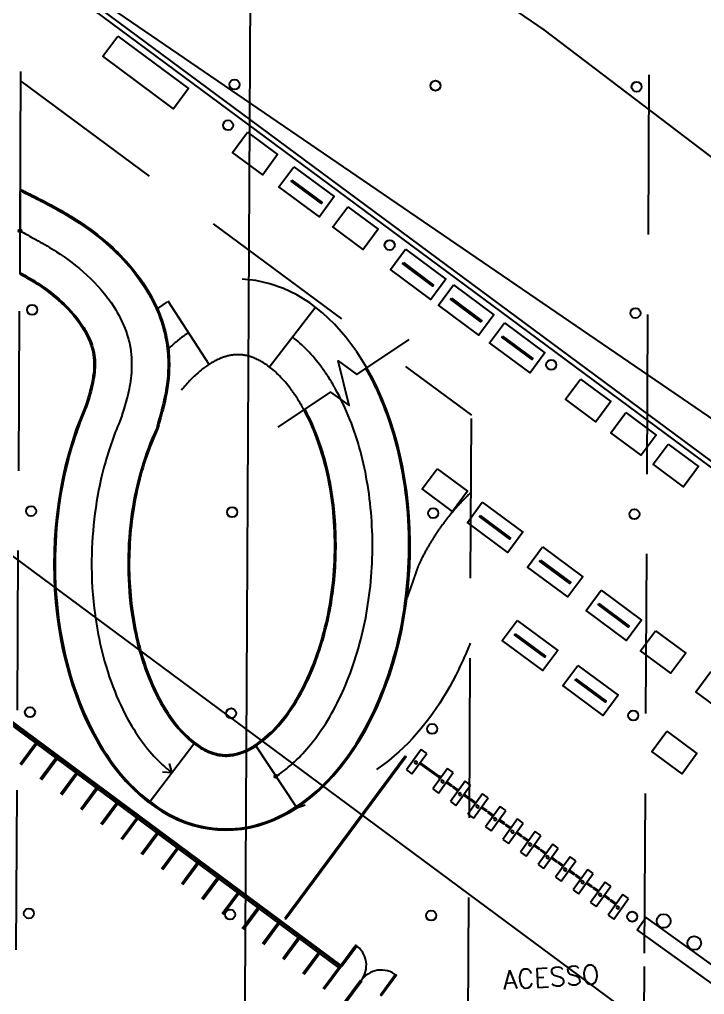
# Model space of a CAD drawing. Header units: millimetres. Extents: x 55520 to 96084, y -58491 to -49645.
# Drawn here: x 60640.56 to 60667.81, y -57570.38 to -57531.61 of the extents above; entities that cross this region are included whole.
import ezdxf

# ---------------------------------------------------------------- set-up
doc = ezdxf.new("R2010")
doc.units = ezdxf.units.MM
doc.linetypes.add('HIDDEN', pattern=[9.525, 6.35, -3.175])
for name, color, linetype in [('05_Mobiliário', 1, 'Continuous'), ('Alvenaria Corte', 30, 'Continuous'), ('Alvenaria Vista', 40, 'Continuous'), ('ARQ-COTAS', 1, 'Continuous'), ('ARQ-TEXTO3', 3, 'Continuous'), ('Cinza', 9, 'Continuous'), ('Curvas de Nível', 10, 'Continuous'), ('Esquadrias', 241, 'Continuous'), ('Linha Fina', 100, 'Continuous'), ('Mobiliário_cinza', 254, 'Continuous'), ('Pilares', 181, 'Continuous'), ('Projeção', 60, 'HIDDEN')]:
    doc.layers.add(name, color=color, linetype=linetype)
doc.styles.add('ROMANS', font='romans.shx')

# ---------------------------------------------------------------- blocks, each defined once
blk = doc.blocks.new('Expo_1')
blk.add_lwpolyline([(55979.651, -57955.975), (55981.651, -57955.975), (55981.651, -57956.975), (55979.651, -57956.975)], close=True)
at = {"layer": 'Esquadrias'}
blk.add_lwpolyline([(55979.901, -57956.45), (55981.401, -57956.45), (55981.401, -57956.5), (55979.901, -57956.5)], close=True, dxfattribs=at)

msp = doc.modelspace()

# ---------------------------------------------------------------- linework, layer by layer
at = {"layer": '05_Mobiliário'}
for p, q in [((60656.535, -57560.639), (60655.951, -57561.451)), ((60656.173, -57561.61), (60656.757, -57560.798)), ((60656.757, -57560.798), (60656.535, -57560.639)), ((60655.901, -57560.904), (60651.12, -57567.359)), ((60655.941, -57560.934), (60651.16, -57567.389)), ((60655.901, -57560.904), (60655.941, -57560.934)), ((60656.323, -57561.083), (60656.266, -57561.162)), ((60656.266, -57561.162), (60656.342, -57561.217)), ((60656.398, -57561.137), (60656.323, -57561.083)), ((60656.342, -57561.217), (60656.398, -57561.137)), ((60656.516, -57561.166), (60656.488, -57561.206)), ((60656.488, -57561.206), (60657.228, -57561.738)), ((60657.257, -57561.698), (60656.516, -57561.166)), ((60655.951, -57561.451), (60656.173, -57561.61)), ((60657.588, -57561.396), (60657.004, -57562.208)), ((60657.226, -57562.368), (60657.81, -57561.556)), ((60657.81, -57561.556), (60657.588, -57561.396)), ((60657.228, -57561.738), (60657.257, -57561.698)), ((60657.274, -57561.696), (60657.234, -57561.751)), ((60657.234, -57561.751), (60657.289, -57561.791)), ((60657.329, -57561.736), (60657.274, -57561.696)), ((60657.289, -57561.791), (60657.329, -57561.736)), ((60657.377, -57561.841), (60657.32, -57561.92)), ((60657.32, -57561.92), (60657.395, -57561.974)), ((60657.452, -57561.895), (60657.377, -57561.841)), ((60657.395, -57561.974), (60657.452, -57561.895)), ((60657.525, -57561.952), (60657.741, -57562.107)), ((60657.77, -57562.067), (60657.554, -57561.912)), ((60658.285, -57561.897), (60657.702, -57562.709)), ((60658.507, -57562.057), (60658.285, -57561.897)), ((60657.004, -57562.208), (60657.226, -57562.368)), ((60657.741, -57562.107), (60657.77, -57562.067)), ((60657.817, -57562.101), (60657.789, -57562.141)), ((60657.789, -57562.141), (60658.001, -57562.293)), ((60658.029, -57562.254), (60657.817, -57562.101)), ((60657.923, -57562.869), (60658.507, -57562.057)), ((60658.074, -57562.342), (60658.017, -57562.421)), ((60658.017, -57562.421), (60658.092, -57562.475)), ((60658.149, -57562.396), (60658.074, -57562.342)), ((60658.092, -57562.475), (60658.149, -57562.396)), ((60658.467, -57562.569), (60658.251, -57562.413)), ((60658.982, -57562.399), (60658.399, -57563.21)), ((60659.204, -57562.558), (60658.982, -57562.399)), ((60657.702, -57562.709), (60657.923, -57562.869)), ((60658.222, -57562.453), (60658.438, -57562.608)), ((60658.438, -57562.608), (60658.467, -57562.569)), ((60658.514, -57562.603), (60658.486, -57562.642)), ((60658.486, -57562.642), (60658.698, -57562.795)), ((60658.726, -57562.755), (60658.514, -57562.603)), ((60658.62, -57563.37), (60659.204, -57562.558)), ((60658.771, -57562.843), (60658.714, -57562.922)), ((60658.714, -57562.922), (60658.789, -57562.977)), ((60658.846, -57562.897), (60658.771, -57562.843)), ((60658.789, -57562.977), (60658.846, -57562.897)), ((60658.919, -57562.954), (60659.135, -57563.109)), ((60659.164, -57563.07), (60658.948, -57562.915)), ((60659.679, -57562.9), (60659.096, -57563.712)), ((60659.135, -57563.109), (60659.164, -57563.07)), ((60659.211, -57563.104), (60659.183, -57563.143)), ((60659.183, -57563.143), (60659.395, -57563.296)), ((60659.423, -57563.256), (60659.211, -57563.104)), ((60659.317, -57563.871), (60659.901, -57563.059)), ((60659.901, -57563.059), (60659.679, -57562.9)), ((60658.399, -57563.21), (60658.62, -57563.37)), ((60659.468, -57563.344), (60659.411, -57563.424)), ((60659.411, -57563.424), (60659.486, -57563.478)), ((60659.543, -57563.399), (60659.468, -57563.344)), ((60659.486, -57563.478), (60659.543, -57563.399)), ((60659.616, -57563.455), (60659.832, -57563.611)), ((60659.861, -57563.571), (60659.645, -57563.416)), ((60660.376, -57563.401), (60659.793, -57564.213)), ((60659.832, -57563.611), (60659.861, -57563.571)), ((60660.014, -57564.372), (60660.598, -57563.561)), ((60660.598, -57563.561), (60660.376, -57563.401)), ((60659.096, -57563.712), (60659.317, -57563.871)), ((60659.908, -57563.605), (60659.88, -57563.645)), ((60659.88, -57563.645), (60660.092, -57563.797)), ((60660.12, -57563.757), (60659.908, -57563.605)), ((60660.165, -57563.846), (60660.108, -57563.925)), ((60660.108, -57563.925), (60660.183, -57563.979)), ((60660.24, -57563.9), (60660.165, -57563.846)), ((60660.183, -57563.979), (60660.24, -57563.9)), ((60660.313, -57563.957), (60660.529, -57564.112)), ((60660.558, -57564.072), (60660.342, -57563.917)), ((60661.073, -57563.902), (60660.49, -57564.714)), ((60661.295, -57564.062), (60661.073, -57563.902)), ((60659.793, -57564.213), (60660.014, -57564.372)), ((60660.529, -57564.112), (60660.558, -57564.072)), ((60660.605, -57564.106), (60660.577, -57564.146)), ((60660.577, -57564.146), (60660.789, -57564.298)), ((60660.817, -57564.259), (60660.605, -57564.106)), ((60660.711, -57564.874), (60661.295, -57564.062)), ((60660.862, -57564.347), (60660.805, -57564.426)), ((60660.937, -57564.401), (60660.862, -57564.347)), ((60660.49, -57564.714), (60660.711, -57564.874)), ((60660.805, -57564.426), (60660.88, -57564.48)), ((60660.88, -57564.48), (60660.937, -57564.401)), ((60661.01, -57564.458), (60661.226, -57564.613)), ((60661.255, -57564.573), (60661.039, -57564.418)), ((60661.771, -57564.403), (60661.187, -57565.215)), ((60661.226, -57564.613), (60661.255, -57564.573)), ((60661.302, -57564.608), (60661.274, -57564.647)), ((60661.274, -57564.647), (60661.486, -57564.799)), ((60661.514, -57564.76), (60661.302, -57564.608)), ((60661.409, -57565.375), (60661.992, -57564.563)), ((60661.992, -57564.563), (60661.771, -57564.403)), ((60661.559, -57564.848), (60661.502, -57564.927)), ((60661.502, -57564.927), (60661.577, -57564.981)), ((60661.634, -57564.902), (60661.559, -57564.848)), ((60661.577, -57564.981), (60661.634, -57564.902)), ((60661.708, -57564.959), (60661.923, -57565.114)), ((60661.952, -57565.075), (60661.736, -57564.919)), ((60662.468, -57564.905), (60661.884, -57565.717)), ((60661.923, -57565.114), (60661.952, -57565.075)), ((60661.999, -57565.109), (60661.971, -57565.148)), ((60662.211, -57565.261), (60661.999, -57565.109)), ((60662.106, -57565.876), (60662.689, -57565.064)), ((60662.689, -57565.064), (60662.468, -57564.905)), ((60661.187, -57565.215), (60661.409, -57565.375)), ((60661.971, -57565.148), (60662.183, -57565.301)), ((60662.256, -57565.349), (60662.199, -57565.428)), ((60662.199, -57565.428), (60662.274, -57565.483)), ((60662.331, -57565.403), (60662.256, -57565.349)), ((60662.274, -57565.483), (60662.331, -57565.403)), ((60662.405, -57565.46), (60662.62, -57565.615)), ((60662.649, -57565.576), (60662.433, -57565.421)), ((60663.165, -57565.406), (60662.581, -57566.218)), ((60663.386, -57565.565), (60663.165, -57565.406)), ((60661.884, -57565.717), (60662.106, -57565.876)), ((60662.62, -57565.615), (60662.649, -57565.576)), ((60662.696, -57565.61), (60662.668, -57565.65)), ((60662.668, -57565.65), (60662.88, -57565.802)), ((60662.908, -57565.762), (60662.696, -57565.61)), ((60662.803, -57566.377), (60663.386, -57565.565)), ((60662.953, -57565.85), (60662.896, -57565.93)), ((60663.028, -57565.905), (60662.953, -57565.85)), ((60662.971, -57565.984), (60663.028, -57565.905)), ((60663.862, -57565.907), (60663.278, -57566.719)), ((60664.083, -57566.067), (60663.862, -57565.907)), ((60662.581, -57566.218), (60662.803, -57566.377)), ((60662.896, -57565.93), (60662.971, -57565.984)), ((60663.102, -57565.961), (60663.317, -57566.117)), ((60663.346, -57566.077), (60663.13, -57565.922)), ((60663.317, -57566.117), (60663.346, -57566.077)), ((60663.393, -57566.111), (60663.365, -57566.151)), ((60663.365, -57566.151), (60663.577, -57566.303)), ((60663.605, -57566.264), (60663.393, -57566.111)), ((60663.5, -57566.878), (60664.083, -57566.067)), ((60663.65, -57566.352), (60663.593, -57566.431)), ((60663.593, -57566.431), (60663.668, -57566.485)), ((60663.725, -57566.406), (60663.65, -57566.352)), ((60663.668, -57566.485), (60663.725, -57566.406)), ((60663.799, -57566.463), (60664.015, -57566.618)), ((60664.043, -57566.578), (60663.827, -57566.423)), ((60664.559, -57566.408), (60663.975, -57567.22)), ((60664.015, -57566.618), (60664.043, -57566.578)), ((60664.091, -57566.612), (60664.062, -57566.652)), ((60664.062, -57566.652), (60664.274, -57566.804)), ((60664.302, -57566.765), (60664.091, -57566.612)), ((60664.197, -57567.38), (60664.781, -57566.568)), ((60664.781, -57566.568), (60664.559, -57566.408)), ((60663.278, -57566.719), (60663.5, -57566.878)), ((60664.347, -57566.853), (60664.29, -57566.932)), ((60664.29, -57566.932), (60664.365, -57566.986)), ((60664.422, -57566.907), (60664.347, -57566.853)), ((60664.365, -57566.986), (60664.422, -57566.907)), ((60651.12, -57567.359), (60651.16, -57567.389)), ((60663.975, -57567.22), (60664.197, -57567.38))]:
    msp.add_line(p, q, dxfattribs=at)
msp.add_lwpolyline([(60665.131, -57567.81), (60665.482, -57567.322), (60671.571, -57571.701), (60671.221, -57572.188)], close=True, dxfattribs=at)
for centre in [(60666.184, -57567.458), (60667.402, -57568.334)]:
    msp.add_circle(centre, 0.275, dxfattribs=at)
at = {"layer": 'Alvenaria Corte'}
for p, q in [((60632.307, -57522.69), (60710.347, -57580.489)), ((60632.241, -57522.89), (60687.727, -57563.985))]:
    msp.add_line(p, q, dxfattribs=at)
at = {"layer": 'Alvenaria Vista'}
for p, q in [((60640.588, -57538.361), (60640.57, -57541.721)), ((60647.535, -57560.369), (60645.724, -57562.76)), ((60649.932, -57560.458), (60651.588, -57562.96))]:
    msp.add_line(p, q, dxfattribs=at)
at = {"layer": 'Alvenaria Vista', "color": 1}
for p, q in [((60624.057, -57547.69), (60653.274, -57569.328)), ((60653.274, -57569.328), (60653.318, -57569.268))]:
    msp.add_line(p, q, dxfattribs=at)
at = {"layer": 'Alvenaria Vista', "color": 100}
for q in [(60646.532, -57561.199), (60646.251, -57561.544)]:
    msp.add_line((60646.629, -57561.565), q, dxfattribs=at)
for centre in [(60640.579, -57540.016), (60650.76, -57561.709)]:
    msp.add_circle(centre, 0.0588, dxfattribs=at)
at = {"layer": 'Alvenaria Vista'}
msp.add_ellipse((60649.014, -57552.893), major_axis=(0.409, 10.951), ratio=0.646155, start_param=1.024414, end_param=5.482483, dxfattribs=at)
for points, knots in [([(60790.775, -57597.925), (60728.185, -57615.952), (60665.595, -57633.978), (60603.005, -57652.005), (60592.83, -57653.565), (60582.655, -57655.124), (60572.481, -57656.684), (60559.972, -57655.216), (60547.464, -57653.749), (60534.956, -57652.282), (60526.601, -57645.129), (60518.246, -57637.976), (60509.892, -57630.823), (60506.602, -57573.917), (60503.313, -57517.011), (60500.024, -57460.105), (60498.305, -57440.833), (60496.586, -57421.56), (60494.868, -57402.288)], [20.322416, 20.322416, 20.322416, 20.322416, 21.305376, 21.305376, 21.305376, 22.305376, 22.305376, 22.305376, 23.305376, 23.305376, 23.305376, 24.305376, 24.305376, 24.305376, 25.305376, 25.305376, 25.305376, 25.593369, 25.593369, 25.593369, 25.593369]), ([(60640.588, -57538.361), (60640.612, -57538.373), (60640.635, -57538.384), (60640.659, -57538.396), (60640.71, -57538.421), (60640.761, -57538.447), (60640.812, -57538.472), (60641.047, -57538.589), (60641.298, -57538.713), (60642.049, -57539.103), (60642.583, -57539.399), (60643.688, -57540.162), (60644.256, -57540.626), (60645.111, -57541.562), (60645.42, -57541.959), (60645.971, -57542.883), (60646.214, -57543.415), (60646.433, -57544.303), (60646.481, -57544.599), (60646.526, -57545.155), (60646.525, -57545.42), (60646.478, -57546.226), (60646.377, -57546.702), (60646.192, -57547.408), (60646.11, -57547.67), (60646.055, -57547.904)], [-0.255926, -0.255926, -0.255926, -0.255926, -0.175043, -0.175043, -0.175043, 0, 0, 0, 0.79477, 0.79477, 2.24682, 2.24682, 3.69887, 3.69887, 4.572383, 4.572383, 5.445895, 5.445895, 5.836108, 5.836108, 6.226321, 6.226321, 7.099747, 7.099747, 7.723486, 7.723486, 7.723486, 7.723486]), ([(60640.566, -57538.406), (60640.589, -57538.417), (60640.613, -57538.429), (60640.636, -57538.441), (60640.636, -57538.441), (60640.637, -57538.441)], [-0.25592593, -0.25592593, -0.25592593, -0.25592593, -0.17585223, -0.17585223, -0.1750434, -0.1750434, -0.1750434, -0.1750434]), ([(60640.57, -57541.721), (60641.044, -57541.983), (60642.29, -57542.769), (60643.849, -57544.667), (60643.407, -57546.28), (60643.181, -57546.978)], [1.239355, 1.239355, 1.239355, 1.239355, 2.872068, 5.63994, 7.723486, 7.723486, 7.723486, 7.723486]), ([(60646.055, -57547.904), (60645.941, -57548.145), (60645.832, -57548.4), (60645.438, -57549.442), (60645.212, -57550.313), (60644.942, -57552.13), (60644.897, -57553.076), (60644.995, -57554.918), (60645.138, -57555.815), (60645.58, -57557.442), (60645.878, -57558.17), (60646.551, -57559.366), (60646.925, -57559.831), (60647.54, -57560.394), (60647.789, -57560.557), (60648.234, -57560.768), (60648.428, -57560.82), (60648.804, -57560.858), (60648.987, -57560.846), (60649.407, -57560.739), (60649.645, -57560.641), (60650.173, -57560.305), (60650.463, -57560.066), (60651.046, -57559.431), (60651.34, -57559.035), (60651.884, -57558.104), (60652.134, -57557.569), (60652.665, -57556.109), (60652.896, -57555.12), (60653.129, -57553.076), (60653.13, -57552.021), (60652.907, -57550.013), (60652.681, -57549.061), (60652.229, -57547.848), (60652.066, -57547.487), (60651.891, -57547.161)], [0.985035, 0.985035, 0.985035, 0.985035, 1.090959, 1.090959, 1.400747, 1.400747, 1.710536, 1.710536, 2.020325, 2.020325, 2.330114, 2.330114, 2.639902, 2.639902, 2.870005, 2.870005, 3.100108, 3.100108, 3.330212, 3.330212, 3.560315, 3.560315, 3.790418, 3.790418, 4.020521, 4.020521, 4.250624, 4.250624, 4.595067, 4.595067, 4.93951, 4.93951, 5.283954, 5.283954, 5.44761, 5.44761, 5.44761, 5.44761])]:
    msp.add_open_spline(points, degree=3, knots=knots, dxfattribs=at)
msp.add_open_spline([(60640.637, -57538.441), (60640.687, -57538.466), (60640.738, -57538.491), (60640.79, -57538.517)], degree=3, dxfattribs=at)
at = {"layer": 'Alvenaria Vista', "color": 100}
for points, knots in [([(60640.79, -57538.517), (60641.016, -57538.629), (60641.258, -57538.749), (60642.021, -57539.144), (60642.584, -57539.455), (60643.54, -57540.124), (60643.92, -57540.424), (60644.631, -57541.096), (60644.964, -57541.456), (60645.515, -57542.204), (60645.744, -57542.57), (60646.087, -57543.297), (60646.214, -57543.635), (60646.383, -57544.299), (60646.435, -57544.622), (60646.479, -57545.225), (60646.474, -57545.51), (60646.403, -57546.439), (60646.257, -57546.983), (60646.082, -57547.602), (60646.04, -57547.752), (60646.007, -57547.892)], [0, 0, 0, 0, 0.766039, 0.766039, 2.298117, 2.298117, 3.284239, 3.284239, 4.186304, 4.186304, 4.896301, 4.896301, 5.427389, 5.427389, 5.856371, 5.856371, 6.285353, 6.285353, 7.352297, 7.352297, 7.723486, 7.723486, 7.723486, 7.723486]), ([(60640.579, -57540.016), (60640.779, -57540.125), (60640.978, -57540.234), (60641.178, -57540.344), (60641.217, -57540.365), (60641.256, -57540.387), (60641.296, -57540.409), (60641.537, -57540.542), (60641.782, -57540.686), (60642.434, -57541.107), (60642.845, -57541.412), (60643.631, -57542.139), (60644.007, -57542.557), (60644.496, -57543.323), (60644.651, -57543.62), (60644.844, -57544.137), (60644.903, -57544.339), (60644.979, -57544.716), (60645.001, -57544.888), (60645.023, -57545.218), (60645.023, -57545.379), (60645.001, -57545.847), (60644.955, -57546.138), (60644.815, -57546.785), (60644.71, -57547.127), (60644.555, -57547.578), (60644.3, -57548.163), (60644.081, -57548.797), (60643.605, -57550.616), (60643.44, -57551.865), (60643.42, -57553.843), (60643.466, -57554.576), (60643.563, -57555.286), (60643.567, -57555.321), (60643.572, -57555.355), (60643.577, -57555.39)], [0, 0, 0, 0, 0.622301, 0.622301, 0.622301, 0.745541, 0.745541, 0.745541, 1.495148, 1.495148, 2.729181, 2.729181, 3.963213, 3.963213, 4.650841, 4.650841, 5.056701, 5.056701, 5.378733, 5.378733, 5.700764, 5.700764, 6.344827, 6.344827, 7.229672, 7.229672, 7.229672, 7.444769, 7.444769, 7.8184, 7.8184, 8.039371, 8.039371, 8.039371, 8.050133, 8.050133, 8.050133, 8.050133]), ([(60640.595, -57541.678), (60640.828, -57541.806), (60641.058, -57541.943), (60641.575, -57542.281), (60641.859, -57542.491), (60642.403, -57542.969), (60642.661, -57543.235), (60643.11, -57543.817), (60643.299, -57544.137), (60643.512, -57544.723), (60643.563, -57544.984), (60643.577, -57545.513), (60643.545, -57545.78), (60643.426, -57546.363), (60643.331, -57546.678), (60643.228, -57546.993)], [1.239355, 1.239355, 1.239355, 1.239355, 2.039894, 2.039894, 3.0672, 3.0672, 4.094507, 4.094507, 5.165368, 5.165368, 5.974636, 5.974636, 6.783905, 6.783905, 7.723486, 7.723486, 7.723486, 7.723486]), ([(60643.227, -57546.998), (60642.932, -57547.671), (60642.685, -57548.393), (60642.134, -57550.53), (60641.958, -57552.017), (60641.998, -57554.96), (60642.213, -57556.415), (60643.001, -57559.055), (60643.572, -57560.24), (60644.976, -57562.149), (60645.808, -57562.872), (60647.598, -57563.742), (60648.554, -57563.89), (60650.442, -57563.589), (60651.374, -57563.14), (60653.064, -57561.712), (60653.821, -57560.734), (60655.036, -57558.405), (60655.493, -57557.055), (60656.033, -57554.202), (60656.115, -57552.699), (60655.89, -57549.786), (60655.584, -57548.376), (60654.885, -57546.54), (60654.626, -57545.99), (60654.335, -57545.484)], [1.024414, 1.024414, 1.024414, 1.024414, 1.24454, 1.24454, 1.649382, 1.649382, 2.054224, 2.054224, 2.459066, 2.459066, 2.863908, 2.863908, 3.26875, 3.26875, 3.673592, 3.673592, 4.078434, 4.078434, 4.483276, 4.483276, 4.888118, 4.888118, 5.292959, 5.292959, 5.482483, 5.482483, 5.482483, 5.482483]), ([(60651.42, -57561.199), (60651.641, -57561), (60651.859, -57560.775), (60652.537, -57559.968), (60652.971, -57559.285), (60653.705, -57557.727), (60654.006, -57556.852), (60654.433, -57554.998), (60654.56, -57554.02), (60654.626, -57552.058), (60654.564, -57551.075), (60654.26, -57549.202), (60654.019, -57548.314), (60653.535, -57547.086), (60653.343, -57546.682), (60653.136, -57546.31)], [9.906314, 9.906314, 9.906314, 9.906314, 10.039557, 10.039557, 10.334336, 10.334336, 10.629115, 10.629115, 10.923894, 10.923894, 11.218673, 11.218673, 11.513452, 11.513452, 11.672972, 11.672972, 11.672972, 11.672972]), ([(60646.01, -57547.882), (60645.781, -57548.366), (60645.577, -57548.901), (60645.242, -57550.042), (60645.109, -57550.647), (60644.839, -57552.513), (60644.831, -57553.824), (60645.107, -57555.906), (60645.303, -57556.721), (60645.821, -57558.166), (60646.141, -57558.795), (60646.824, -57559.795), (60647.185, -57560.168), (60647.74, -57560.586), (60647.952, -57560.7), (60648.335, -57560.849), (60648.509, -57560.884), (60648.851, -57560.905), (60649.022, -57560.889), (60649.433, -57560.783), (60649.681, -57560.68), (60650.28, -57560.293), (60650.638, -57559.98), (60651.345, -57559.125), (60651.691, -57558.585), (60652.297, -57557.324), (60652.556, -57556.605), (60652.943, -57555.061), (60653.072, -57554.238), (60653.176, -57552.573), (60653.154, -57551.731), (60652.948, -57549.989), (60652.739, -57549.101), (60652.303, -57547.89), (60652.126, -57547.493), (60651.935, -57547.137)], [0.985035, 0.985035, 0.985035, 0.985035, 1.196013, 1.196013, 1.406991, 1.406991, 1.828948, 1.828948, 2.125678, 2.125678, 2.422408, 2.422408, 2.719139, 2.719139, 2.923285, 2.923285, 3.127431, 3.127431, 3.331578, 3.331578, 3.565825, 3.565825, 3.842563, 3.842563, 4.1193, 4.1193, 4.396037, 4.396037, 4.672774, 4.672774, 4.949511, 4.949511, 5.270114, 5.270114, 5.44761, 5.44761, 5.44761, 5.44761]), ([(60643.577, -57555.39), (60643.642, -57555.844), (60643.728, -57556.289), (60644.111, -57557.85), (60644.526, -57558.874), (60645.424, -57560.372), (60645.873, -57560.915), (60646.434, -57561.411), (60646.532, -57561.491), (60646.629, -57561.565)], [8.0501335, 8.0501335, 8.0501335, 8.0501335, 8.1920309, 8.1920309, 8.565662, 8.565662, 8.860441, 8.860441, 8.9218052, 8.9218052, 8.9218052, 8.9218052]), ([(60650.76, -57561.709), (60650.947, -57561.587), (60651.133, -57561.447), (60651.318, -57561.288), (60651.352, -57561.259), (60651.386, -57561.229), (60651.42, -57561.199)], [9.7747928, 9.7747928, 9.7747928, 9.7747928, 9.8859179, 9.8859179, 9.8859179, 9.9063126, 9.9063126, 9.9063126, 9.9063126])]:
    msp.add_open_spline(points, degree=3, knots=knots, dxfattribs=at)
at = {"layer": 'ARQ-COTAS'}
msp.add_line((60665.398, -57574.043), (60665.424, -57569.268), dxfattribs=at)
for points in [[(60646.44, -57650.213), (60649.109, -57650.228), (60649.933, -57495.738), (60647.263, -57495.724)], [(60564.523, -57501.358), (60566.684, -57498.44), (60732.427, -57621.195), (60730.266, -57624.113)]]:
    msp.add_lwpolyline(points, dxfattribs=at)
at = {"layer": 'Cinza'}
for p, q in [((60640.583, -57561.21), (60641.27, -57560.282)), ((60640.607, -57561.228), (60641.294, -57560.3)), ((60640.631, -57561.246), (60641.318, -57560.318)), ((60641.386, -57561.806), (60642.074, -57560.877)), ((60641.41, -57561.823), (60642.098, -57560.895)), ((60641.435, -57561.841), (60642.122, -57560.913)), ((60642.19, -57562.401), (60642.877, -57561.473)), ((60642.214, -57562.419), (60642.901, -57561.491)), ((60642.238, -57562.436), (60642.925, -57561.508)), ((60642.994, -57562.996), (60643.681, -57562.068)), ((60643.018, -57563.014), (60643.705, -57562.086)), ((60643.042, -57563.032), (60643.729, -57562.104)), ((60643.797, -57563.591), (60644.484, -57562.663)), ((60643.821, -57563.609), (60644.509, -57562.681)), ((60643.845, -57563.627), (60644.533, -57562.699)), ((60644.601, -57564.186), (60645.288, -57563.258)), ((60644.625, -57564.204), (60645.312, -57563.276)), ((60644.649, -57564.222), (60645.336, -57563.294)), ((60645.404, -57564.781), (60646.092, -57563.853)), ((60645.428, -57564.799), (60646.116, -57563.871)), ((60645.453, -57564.817), (60646.14, -57563.889)), ((60646.208, -57565.377), (60646.895, -57564.449)), ((60646.232, -57565.394), (60646.919, -57564.466)), ((60646.256, -57565.412), (60646.943, -57564.484)), ((60647.012, -57565.972), (60647.699, -57565.044)), ((60647.036, -57565.99), (60647.723, -57565.062)), ((60647.06, -57566.007), (60647.747, -57565.079)), ((60647.815, -57566.567), (60648.502, -57565.639)), ((60647.839, -57566.585), (60648.527, -57565.657)), ((60647.863, -57566.603), (60648.551, -57565.675)), ((60648.619, -57567.162), (60649.306, -57566.234)), ((60648.643, -57567.18), (60649.33, -57566.252)), ((60648.667, -57567.198), (60649.354, -57566.27)), ((60649.422, -57567.757), (60650.11, -57566.829)), ((60649.446, -57567.775), (60650.104, -57566.887)), ((60649.471, -57567.793), (60650.158, -57566.865)), ((60650.226, -57568.352), (60650.913, -57567.424)), ((60650.274, -57568.388), (60650.961, -57567.46)), ((60650.25, -57568.37), (60650.908, -57567.482)), ((60651.029, -57568.948), (60651.717, -57568.02)), ((60651.054, -57568.965), (60651.711, -57568.078)), ((60651.078, -57568.983), (60651.765, -57568.055)), ((60651.833, -57569.543), (60652.52, -57568.615)), ((60651.857, -57569.561), (60652.515, -57568.673)), ((60651.881, -57569.578), (60652.569, -57568.65)), ((60652.637, -57570.138), (60653.324, -57569.21)), ((60652.661, -57570.156), (60653.318, -57569.268)), ((60652.685, -57570.174), (60653.372, -57569.246)), ((60653.44, -57570.733), (60654.128, -57569.805)), ((60653.464, -57570.751), (60654.122, -57569.863)), ((60653.489, -57570.769), (60654.176, -57569.841))]:
    msp.add_line(p, q, dxfattribs=at)
at = {"layer": 'Curvas de Nível', "color": 251}
for points in [[(60660.076, -57392.038), (60660.897, -57394.456), (60664.162, -57427.565), (60652.252, -57489.842), (60633.409, -57506.529), (60631.561, -57511.613), (60661.424, -57532.017), (60715.184, -57572.867), (60740.581, -57565.552)], [(60752.804, -57571.398), (60750.255, -57572.132), (60713.164, -57582.815), (60679.584, -57555.325), (60620.717, -57515.104), (60625.73, -57501.307), (60643.989, -57485.138), (60655.078, -57427.153), (60652.042, -57396.369), (60650.768, -57392.615)]]:
    msp.add_lwpolyline(points, dxfattribs=at)
at = {"layer": 'Esquadrias'}
for p, q in [((60624.082, -57547.615), (60653.318, -57569.268)), ((60624.099, -57547.565), (60653.348, -57569.228)), ((60653.318, -57569.268), (60653.348, -57569.228))]:
    msp.add_line(p, q, dxfattribs=at)
for points in [[(60653.388, -57569.257), (60653.983, -57568.454), (60653.943, -57568.424), (60653.348, -57569.228)], [(60654.915, -57570.388), (60655.51, -57569.585), (60655.551, -57569.614), (60654.955, -57570.418)]]:
    msp.add_lwpolyline(points, close=True, dxfattribs=at)
at = {"layer": 'Linha Fina', "linetype": 'Continuous'}
msp.add_lwpolyline([(60650.843, -57547.819), (60652.934, -57546.423), (60653.671, -57546.964), (60653.237, -57545.188), (60653.974, -57545.729), (60656.065, -57544.333)], dxfattribs=at)
at = {"layer": 'Linha Fina'}
for centre, start, end in [((60653.383, -57569.223), 322.0063, 54.9439), ((60654.95, -57570.383), 52.0063, 144.9439)]:
    msp.add_arc(centre, 0.975, start, end, dxfattribs=at)
at = {"layer": 'Mobiliário_cinza'}
for points in [[(60644.465, -57532.271), (60647.278, -57534.354), (60646.683, -57535.157), (60643.87, -57533.074)], [(60649.624, -57536.091), (60650.829, -57536.984), (60650.234, -57537.787), (60649.028, -57536.895)], [(60653.625, -57539.055), (60654.831, -57539.948), (60654.236, -57540.751), (60653.03, -57539.858)], [(60662.879, -57545.908), (60664.084, -57546.801), (60663.489, -57547.605), (60662.284, -57546.712)], [(60664.68, -57547.242), (60665.885, -57548.135), (60665.29, -57548.939), (60664.085, -57548.046)], [(60666.369, -57548.493), (60667.574, -57549.386), (60666.979, -57550.189), (60665.773, -57549.297)], [(60657.172, -57549.475), (60658.378, -57550.367), (60657.783, -57551.171), (60656.577, -57550.278)], [(60665.865, -57555.913), (60667.071, -57556.806), (60666.475, -57557.609), (60665.27, -57556.716)], [(60668.06, -57557.539), (60669.266, -57558.431), (60668.67, -57559.235), (60667.465, -57558.342)], [(60666.305, -57559.908), (60667.511, -57560.801), (60666.915, -57561.604), (60665.71, -57560.712)]]:
    msp.add_lwpolyline(points, close=True, dxfattribs=at)
at = {"layer": 'Pilares'}
for centre in [(60649.111, -57534.2), (60657.11, -57534.242), (60665.11, -57534.285), (60648.857, -57535.818), (60655.286, -57540.58), (60641.063, -57543.157), (60665.062, -57543.285), (60661.715, -57545.341), (60641.02, -57551.157), (60649.02, -57551.2), (60657.02, -57551.242), (60665.02, -57551.285), (60640.977, -57559.157), (60648.977, -57559.199), (60664.977, -57559.285), (60656.974, -57559.821), (60640.935, -57567.157), (60648.935, -57567.199), (60656.935, -57567.242), (60664.935, -57567.285)]:
    msp.add_circle(centre, 0.2, dxfattribs=at)
at = {"layer": 'Projeção'}
for p, q in [((60640.326, -57587.654), (60640.699, -57517.655)), ((60665.325, -57587.787), (60665.698, -57517.788)), ((60640.611, -57534.066), (60658.541, -57547.345)), ((60648.098, -57545.327), (60646.47, -57542.807)), ((60650.486, -57545.43), (60652.324, -57543.059)), ((60658.405, -57572.879), (60658.541, -57547.345))]:
    msp.add_line(p, q, dxfattribs=at)
msp.add_ellipse((60649.014, -57552.893), major_axis=(0.409, 10.951), ratio=0.646155, start_param=5.482234, end_param=6.772515, dxfattribs=at)
for points, knots in [([(60647.284, -57544.067), (60647.169, -57544.141), (60647.054, -57544.223), (60646.787, -57544.428), (60646.636, -57544.558), (60646.486, -57544.7)], [0.4246903, 0.4246903, 0.4246903, 0.4246903, 0.4933045, 0.4933045, 0.5840723, 0.5840723, 0.5840723, 0.5840723]), ([(60653.136, -57546.31), (60653.108, -57546.26), (60653.08, -57546.21), (60653.051, -57546.161), (60652.9, -57545.903), (60652.741, -57545.661), (60652.21, -57544.943), (60651.815, -57544.54), (60651.414, -57544.233)], [11.6729739, 11.6729739, 11.6729739, 11.6729739, 11.6945609, 11.6945609, 11.6945609, 11.8082308, 11.8082308, 12.0601939, 12.0601939, 12.0601939, 12.0601939]), ([(60651.891, -57547.161), (60651.863, -57547.108), (60651.834, -57547.056), (60651.805, -57547.005), (60651.637, -57546.708), (60651.461, -57546.443), (60650.997, -57545.848), (60650.709, -57545.573), (60650.177, -57545.187), (60649.937, -57545.073), (60649.578, -57544.967), (60649.445, -57544.945), (60649.311, -57544.94), (60649.152, -57544.935), (60648.992, -57544.951), (60648.633, -57545.047), (60648.434, -57545.127), (60647.996, -57545.384), (60647.757, -57545.561), (60647.267, -57546.028), (60647.016, -57546.318), (60646.578, -57546.938), (60646.389, -57547.249), (60646.211, -57547.59), (60646.158, -57547.692), (60646.106, -57547.796), (60646.056, -57547.903)], [0, 0, 0, 0, 0.026463, 0.026463, 0.026463, 0.180782, 0.180782, 0.425743, 0.425743, 0.670705, 0.670705, 0.83557, 0.83557, 0.83557, 1.030863, 1.030863, 1.226155, 1.226155, 1.421448, 1.421448, 1.61674, 1.61674, 1.773687, 1.773687, 1.773687, 1.820525, 1.820525, 1.820525, 1.820525]), ([(60658.492, -57556.408), (60658.317, -57556.84), (60657.579, -57558.499), (60655.573, -57561.296), (60652.979, -57562.469), (60651.545, -57562.988)], [2.227202, 2.227202, 2.227202, 2.227202, 3.625237, 7.661855, 12.139151, 12.139151, 12.139151, 12.139151])]:
    msp.add_open_spline(points, degree=3, knots=knots, dxfattribs=at)
msp.add_rational_spline([(60658.524, -57550.412), (60657.636, -57551.245), (60656.925, -57552.233), (60656.418, -57553.34), (60656.306, -57553.666), (60656.197, -57553.981), (60656.051, -57554.391), (60656.012, -57554.497), (60655.974, -57554.601)], [1, 0.987471090121, 0.987471090121, 1, 1, 1, 1, 1, 1], degree=3, knots=[0, 0, 0, 0, 0.388356, 0.388356, 0.388356, 1.423531, 1.423531, 1.790738, 1.790738, 1.790738, 1.790738], dxfattribs=at)

# ---------------------------------------------------------------- block references
at = {"layer": 'Mobiliário_cinza', "rotation": 323.4751236822966}
for p in [(50160.07, 22353.379), (50164.505, 22350.094), (50166.415, 22348.679), (50168.45, 22347.172), (50167.565, 22340.036), (50169.957, 22338.264), (50172.287, 22336.538), (50168.955, 22335.336), (50171.366, 22333.551)]:
    msp.add_blockref('Expo_1', p, dxfattribs=at)

# ---------------------------------------------------------------- texts
at = {"layer": 'ARQ-TEXTO3', "color": 14, "insert": (60661.706, -57569.688), "char_height": 0.75, "attachment_point": 5, "rotation": 3.5501, "style": 'ROMANS'}
msp.add_mtext('ACESSO', dxfattribs=at)

doc.saveas('drawing.dxf')
